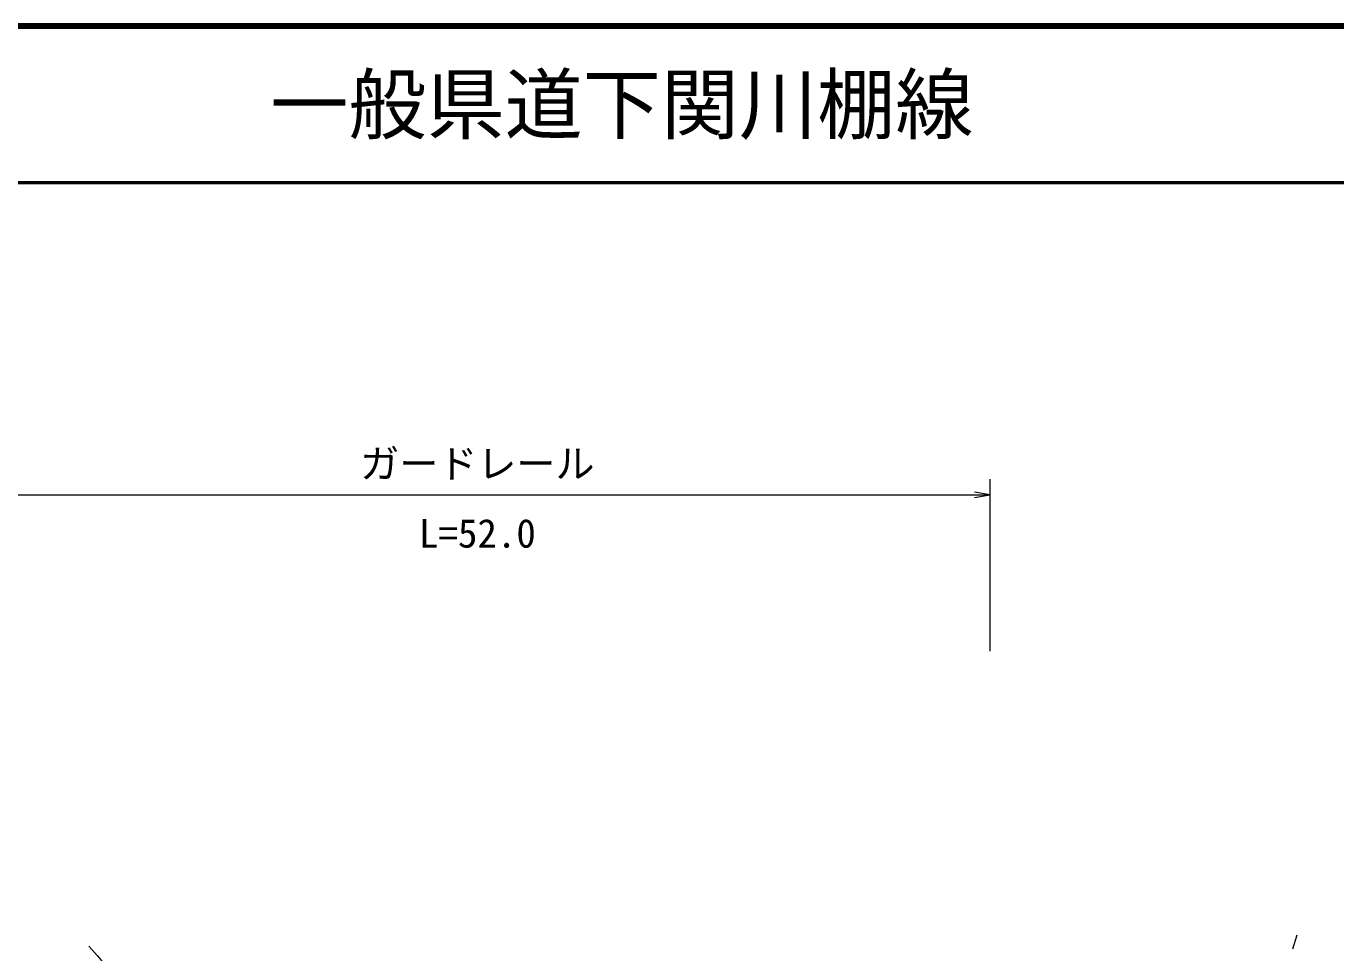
# Model space of a CAD drawing. Units: millimetres, scale not verified. Extents: x 40000 to 680000, y 20000 to 380000.
# Drawn here: x 201110 to 284935, y 320692 to 380000 of the extents above; entities that cross this region are included whole.
import ezdxf
from ezdxf.enums import TextEntityAlignment as Align

# ---------------------------------------------------------------- set-up
doc = ezdxf.new("R2010")
doc.units = ezdxf.units.MM
doc.header["$LTSCALE"] = 1000
for name, color, linetype, lineweight in [('M-STR-HTXT', 7, 'Continuous', 13), ('M-TTL', 2, 'Continuous', 140), ('M-TTL-LINE', 7, 'Continuous', 50), ('M-WORK', 1, 'Continuous', 13)]:
    doc.layers.add(name, color=color, linetype=linetype, lineweight=lineweight)
doc.layers.add('M-TTL-TXT', color=7, linetype='Continuous')
doc.styles.add('ＭＳ ゴシック', font='')
doc.styles.get('ＭＳ ゴシック').set_extended_font_data('MS Gothic')

# ---------------------------------------------------------------- blocks, each defined once
blk = doc.blocks.new('open_arrow')
at = {"color": 0, "linetype": 'Continuous', "lineweight": -2}
blk.add_lwpolyline([(7.5, 1.25), (0, 0), (7.5, -1.25)], dxfattribs=at)

msp = doc.modelspace()

# ---------------------------------------------------------------- linework, layer by layer
at = {"layer": 'M-STR-HTXT'}
for p, q in [((262806, 340000), (262806, 351000)), ((197066, 350000), (262806, 350000))]:
    msp.add_line(p, q, dxfattribs=at)
at = {"layer": 'M-TTL'}
msp.add_line((680000, 380000), (40000, 380000), dxfattribs=at)
at = {"layer": 'M-TTL-LINE'}
msp.add_line((40000, 370000), (680000, 370000), dxfattribs=at)
at = {"layer": 'M-WORK'}
msp.add_line((282445, 321822), (282166, 320931), dxfattribs=at)
for points, knots in [([(176974, 324822), (179790, 324605), (180538, 324546), (182826, 324444), (185073, 324344), (186354, 324607), (188582, 324298), (190623, 324014), (191793, 323839), (193727, 323127), (194944, 322679), (195575, 322271), (196629, 321518), (198203, 320393), (198936, 319560), (200263, 318152), (201964, 316346), (202733, 315172), (204360, 313299), (205974, 311440), (206834, 310355), (208554, 308593), (210075, 307035), (210983, 306218), (212602, 304764), (214603, 302969), (215705, 301935), (217821, 300277), (219540, 298930), (220570, 298264), (222357, 297009), (224102, 295784), (225059, 295063), (226869, 293936), (228663, 292819), (229756, 292342), (231624, 291351), (232569, 290851), (233079, 290526), (234063, 290108), (234495, 289924), (234645, 289857), (235181, 289662)], [0, 0, 0, 0, 1, 1, 1, 2, 2, 2, 3, 3, 3, 4, 4, 4, 5, 5, 5, 6, 6, 6, 7, 7, 7, 8, 8, 8, 9, 9, 9, 10, 10, 10, 11, 11, 11, 12, 12, 12, 13, 13, 13, 14, 14, 14, 14]), ([(205119, 321125), (206191, 319891), (206467, 319559), (207314, 318540), (208905, 316627), (209721, 315494), (211264, 313541), (213274, 310998), (214252, 309449), (216410, 307030), (217997, 305250), (218957, 304315), (220690, 302677), (222520, 300946), (223574, 300006), (225482, 298361), (226818, 297208), (227549, 296536), (228957, 295471), (230742, 294120), (231804, 293448), (233610, 292126), (234363, 291575), (234602, 291401), (235533, 290710)], [0, 0, 0, 0, 1, 1, 1, 2, 2, 2, 3, 3, 3, 4, 4, 4, 5, 5, 5, 6, 6, 6, 7, 7, 7, 8, 8, 8, 8])]:
    msp.add_open_spline(points, degree=3, knots=knots, dxfattribs=at)

# ---------------------------------------------------------------- block references
at = {"layer": 'M-STR-HTXT', "xscale": 133, "yscale": 133, "rotation": 180}
msp.add_blockref('open_arrow', (262806, 350000), dxfattribs=at)

# ---------------------------------------------------------------- texts
at = {"layer": 'M-STR-HTXT', "style": 'ＭＳ ゴシック'}
msp.add_text('ガードレール', height=1833, dxfattribs=at).set_placement((229990, 352002), align=Align.MIDDLE_CENTER)
msp.add_text('L=52.0', height=1833, dxfattribs=at).set_placement((229990, 346076), align=Align.BOTTOM_CENTER)
at = {"layer": 'M-TTL-TXT', "style": 'ＭＳ ゴシック'}
msp.add_text('一般県道下関川棚線', height=3666, dxfattribs=at).set_placement((216734, 375000), align=Align.MIDDLE_LEFT)

doc.saveas('drawing.dxf')
